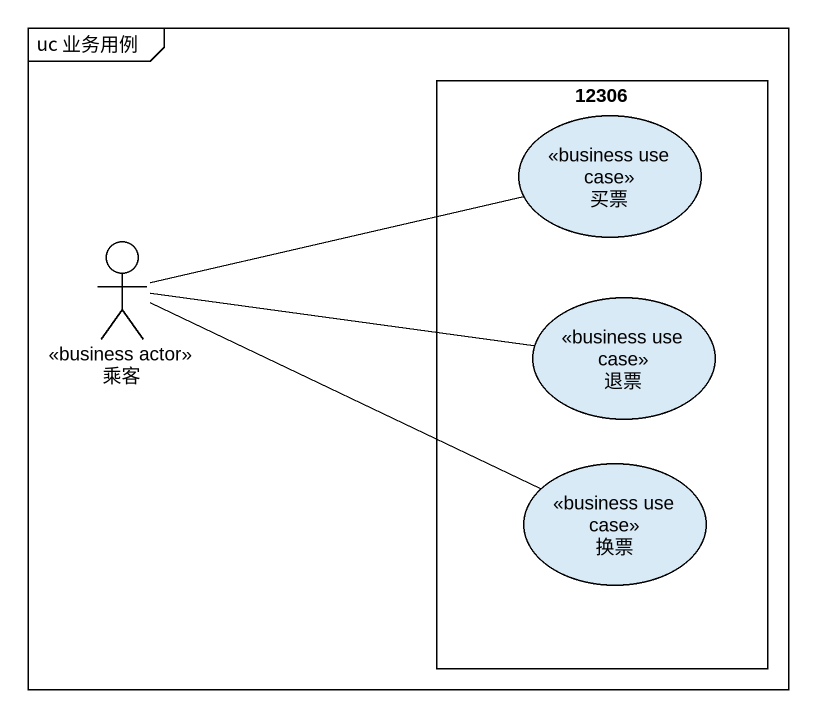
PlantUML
@startuml
mainframe uc 业务用例
rectangle "12306" as r12306 {
  usecase 买票 <<business use case>>
  usecase 退票 <<business use case>>
  usecase 换票 <<business use case>>
}
actor 乘客 <<business actor>>
乘客 -right- 买票
乘客 -right- 退票
乘客 -right- 换票
@enduml
